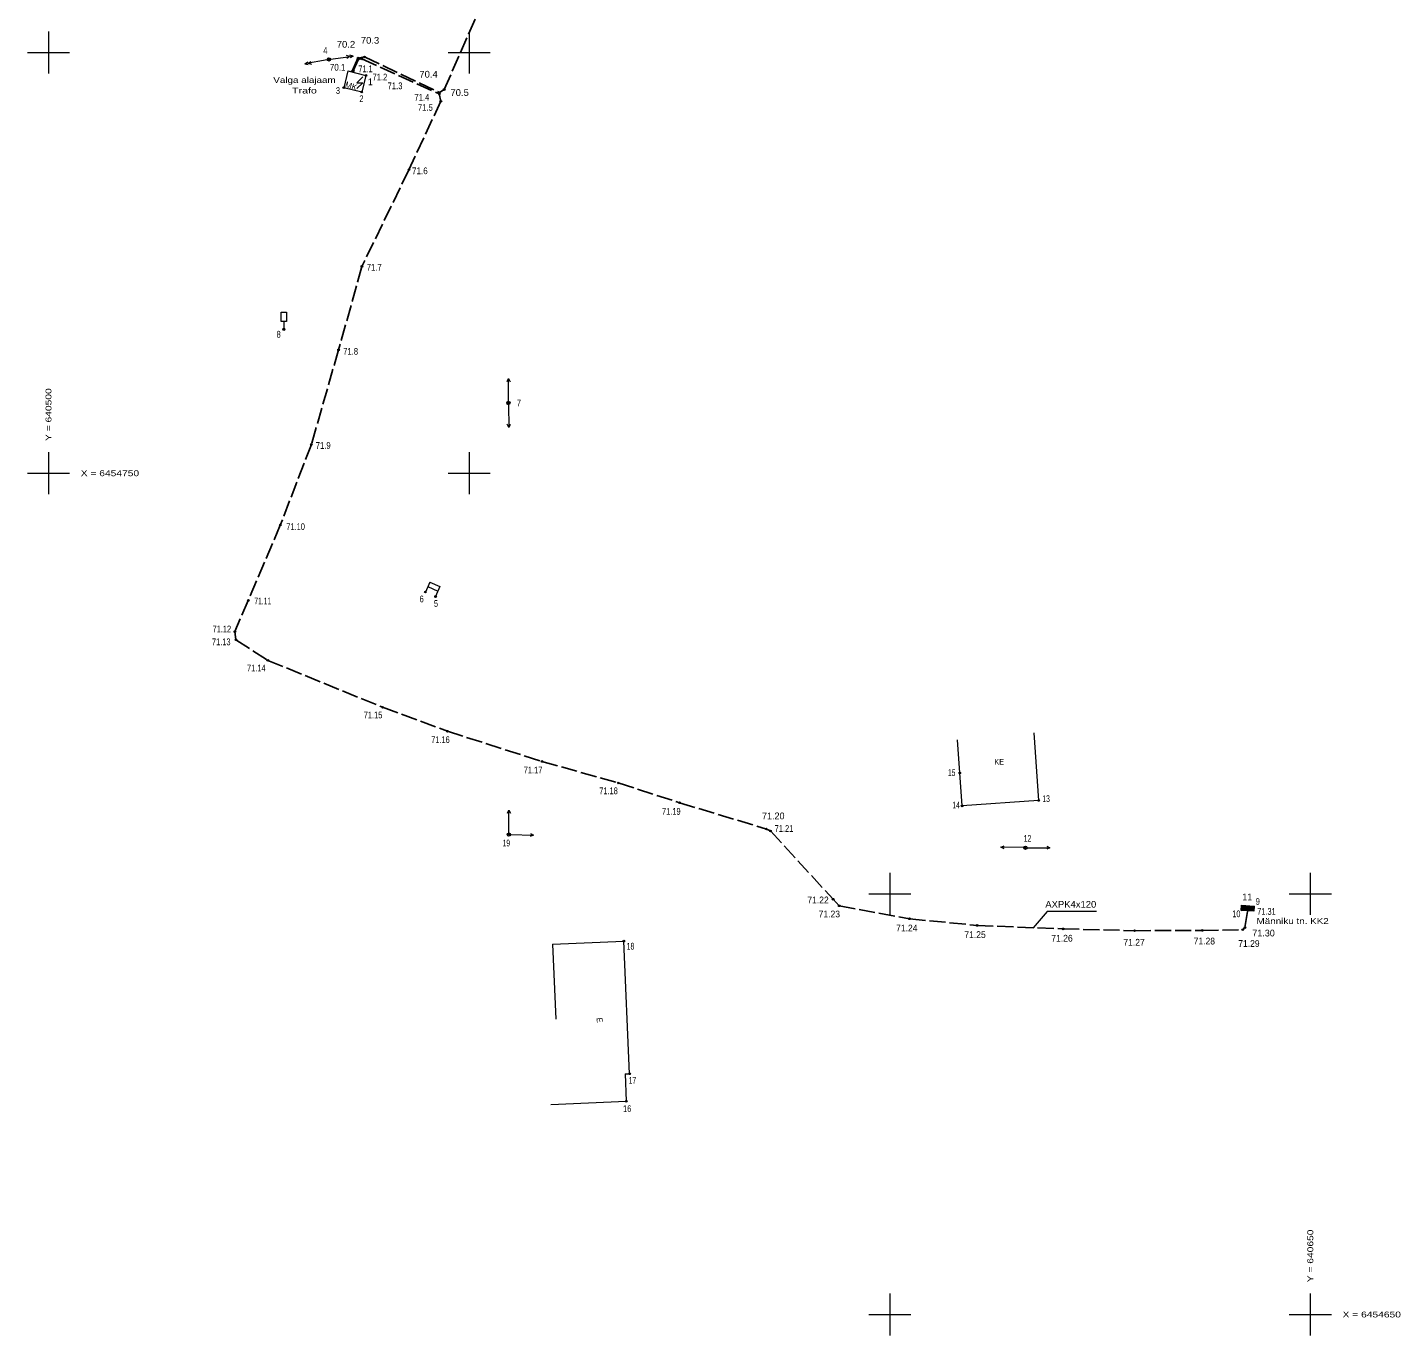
# Model space of a CAD drawing. Extents: x 640498 to 640661, y 6454648 to 6454960.
# Drawn here: x 640497.5 to 640660.7, y 6454647.5 to 6454803 of the extents above; entities that cross this region are included whole.
import ezdxf
from ezdxf.enums import TextEntityAlignment as Align

# ---------------------------------------------------------------- set-up
doc = ezdxf.new("R2010")
doc.units = 0
doc.header["$LTSCALE"] = 0.32
doc.header["$PDMODE"] = 32
doc.header["$PDSIZE"] = 0.16
doc.linetypes.add('LONG_DASHED', pattern=[7.5, 6, -1.5])
for name, color, linetype, lineweight in [('1', 7, 'Continuous', 13), ('12', 7, 'Continuous', 13), ('21', 7, 'LONG_DASHED', 25), ('26', 7, 'Continuous', 13), ('27', 7, 'Continuous', 13), ('3', 7, 'Continuous', 13), ('46', 7, 'Continuous', 13), ('49', 7, 'Continuous', 13), ('54', 7, 'Continuous', 13), ('61', 7, 'Continuous', 13)]:
    doc.layers.add(name, color=color, linetype=linetype, lineweight=lineweight)
doc.layers.add('57', color=7, linetype='Continuous')
doc.layers.add('62', color=7, linetype='Continuous')

msp = doc.modelspace()

# ---------------------------------------------------------------- hatches: boundary and pattern name
at = {"layer": '27'}
for points in [[(640641.79, 6454698.04), (640641.83, 6454698.64), (640643.33, 6454698.54)], [(640641.79, 6454698.04), (640643.33, 6454698.54), (640643.29, 6454697.94)]]:
    msp.add_hatch(color=256, dxfattribs=at).paths.add_polyline_path(points)
at = {"layer": '54'}
for points in [[(640533.43, 6454799.19, 1), (640533.23, 6454799.19, 1)], [(640536.89, 6454799.35, 1), (640536.69, 6454799.35, 1)], [(640536.94, 6454799.21, 1), (640536.74, 6454799.21, 1)], [(640537.34, 6454799.26, 1), (640537.14, 6454799.26, 1)], [(640537.66, 6454799.48, 1), (640537.46, 6454799.48, 1)], [(640536.19, 6454797.78, 1), (640535.99, 6454797.78, 1)], [(640536.32, 6454797.83, 1), (640536.12, 6454797.83, 1)], [(640537.84, 6454797.29, 1), (640537.64, 6454797.29, 1)], [(640535.2, 6454795.83, 1), (640535, 6454795.83, 1)], [(640537.33, 6454795.31, 1), (640537.13, 6454795.31, 1)], [(640546.57, 6454795.25, 1), (640546.37, 6454795.25, 1)], [(640547.14, 6454795.61, 1), (640546.94, 6454795.61, 1)], [(640546.56, 6454795.09, 1), (640546.36, 6454795.09, 1)], [(640546.74, 6454794.21, 1), (640546.54, 6454794.21, 1)], [(640542.95, 6454786.08, 1), (640542.75, 6454786.08, 1)], [(640537.36, 6454774.58, 1), (640537.16, 6454774.58, 1)], [(640528.07, 6454767.1, 1), (640527.87, 6454767.1, 1)], [(640534.58, 6454764.66, 1), (640534.38, 6454764.66, 1)], [(640554.78, 6454758.35, 1), (640554.58, 6454758.35, 1)], [(640531.35, 6454753.42, 1), (640531.15, 6454753.42, 1)], [(640527.66, 6454743.84, 1), (640527.46, 6454743.84, 1)], [(640523.85, 6454734.88, 1), (640523.65, 6454734.88, 1)], [(640544.9, 6454735.88, 1), (640544.7, 6454735.88, 1)], [(640546.11, 6454735.34, 1), (640545.91, 6454735.34, 1)], [(640522.26, 6454731.17, 1), (640522.06, 6454731.17, 1)], [(640522.39, 6454730.2, 1), (640522.19, 6454730.2, 1)], [(640526.17, 6454727.76, 1), (640525.97, 6454727.76, 1)], [(640539.82, 6454722.18, 1), (640539.62, 6454722.18, 1)], [(640547.52, 6454719.33, 1), (640547.32, 6454719.33, 1)], [(640558.76, 6454715.74, 1), (640558.56, 6454715.74, 1)], [(640608.43, 6454714.37, 1), (640608.23, 6454714.37, 1)], [(640567.84, 6454713.18, 1), (640567.64, 6454713.18, 1)], [(640575.11, 6454710.84, 1), (640574.91, 6454710.84, 1)], [(640608.71, 6454710.46, 1), (640608.51, 6454710.46, 1)], [(640617.8, 6454711.11, 1), (640617.6, 6454711.11, 1)], [(640585.44, 6454707.71, 1), (640585.24, 6454707.71, 1)], [(640585.92, 6454707.48, 1), (640585.72, 6454707.48, 1)], [(640554.84, 6454707.05, 1), (640554.64, 6454707.05, 1)], [(640616.23, 6454705.49, 1), (640616.03, 6454705.49, 1)], [(640593.38, 6454699.36, 1), (640593.18, 6454699.36, 1)], [(640594.1, 6454698.58, 1), (640593.9, 6454698.58, 1)], [(640642.45, 6454698.13, 1), (640642.25, 6454698.13, 1)], [(640642.46, 6454698.42, 1), (640642.26, 6454698.42, 1)], [(640642.67, 6454698.07, 1), (640642.47, 6454698.07, 1)], [(640642.83, 6454698.11, 1), (640642.63, 6454698.11, 1)], [(640602.45, 6454697.04, 1), (640602.25, 6454697.04, 1)], [(640610.49, 6454696.25, 1), (640610.29, 6454696.25, 1)], [(640620.71, 6454695.84, 1), (640620.51, 6454695.84, 1)], [(640642.06, 6454695.74, 1), (640641.86, 6454695.74, 1)], [(640642.33, 6454696, 1), (640642.13, 6454696, 1)], [(640568.49, 6454694.38, 1), (640568.29, 6454694.38, 1)], [(640629.22, 6454695.62, 1), (640629.02, 6454695.62, 1)], [(640637.26, 6454695.65, 1), (640637.06, 6454695.65, 1)], [(640569.18, 6454678.61, 1), (640568.98, 6454678.61, 1)], [(640568.79, 6454675.35, 1), (640568.59, 6454675.35, 1)]]:
    msp.add_hatch(color=256, dxfattribs=at).paths.add_polyline_path(points)

# ---------------------------------------------------------------- linework, layer by layer
at = {"layer": '1'}
for p, q in [((640535.6, 6454797.84), (640535.1, 6454795.83)), ((640535.6, 6454797.84), (640537.74, 6454797.29)), ((640617.13, 6454719.14), (640617.7, 6454711.11)), ((640559.91, 6454694.01), (640568.39, 6454694.38)), ((640569.08, 6454678.61), (640568.39, 6454694.38)), ((640559.91, 6454694.01), (640560.3, 6454685.09)), ((640568.55, 6454678.59), (640569.08, 6454678.61)), ((640568.55, 6454678.59), (640568.69, 6454675.35)), ((640559.72, 6454674.96), (640568.69, 6454675.35))]:
    msp.add_line(p, q, dxfattribs=at)
for points in [[(640537.74, 6454797.29), (640537.23, 6454795.31), (640535.1, 6454795.83)], [(640617.7, 6454711.11), (640608.61, 6454710.46), (640608.05, 6454718.3)]]:
    msp.add_lwpolyline(points, dxfattribs=at)
at = {"layer": '12'}
for p, q in [((640554.68, 6454758.55), (640554.7, 6454761.25)), ((640554.68, 6454758.15), (640554.72, 6454755.45)), ((640554.74, 6454707.25), (640554.74, 6454709.95)), ((640554.94, 6454707.05), (640557.64, 6454706.98)), ((640615.93, 6454705.5), (640613.23, 6454705.56)), ((640616.33, 6454705.49), (640619.03, 6454705.49))]:
    msp.add_line(p, q, dxfattribs=at)
for points in [[(640554.52, 6454760.89), (640554.7, 6454761.25), (640554.88, 6454760.88)], [(640554.9, 6454755.81), (640554.72, 6454755.45), (640554.54, 6454755.82)], [(640554.56, 6454709.59), (640554.74, 6454709.95), (640554.92, 6454709.58)], [(640557.28, 6454707.17), (640557.64, 6454706.98), (640557.26, 6454706.81)], [(640613.59, 6454705.37), (640613.23, 6454705.56), (640613.61, 6454705.73)], [(640618.67, 6454705.67), (640619.03, 6454705.49), (640618.66, 6454705.31)]]:
    msp.add_lwpolyline(points, dxfattribs=at)
for centre in [(640554.68, 6454758.35), (640554.68, 6454758.35), (640554.74, 6454707.05), (640554.74, 6454707.05), (640616.13, 6454705.49), (640616.13, 6454705.49)]:
    msp.add_circle(centre, 0.2, dxfattribs=at)
at = {"layer": '21'}
for points in [[(640536.09, 6454797.78), (640536.79, 6454799.35), (640537.56, 6454799.48), (640546.47, 6454795.25), (640547.04, 6454795.61), (640550.85, 6454804.27)], [(640536.22, 6454797.83), (640536.84, 6454799.21), (640537.24, 6454799.26), (640546.46, 6454795.09), (640546.64, 6454794.21), (640542.85, 6454786.08), (640537.26, 6454774.58), (640534.48, 6454764.66), (640531.25, 6454753.42), (640527.56, 6454743.84), (640523.75, 6454734.88), (640522.16, 6454731.17), (640522.29, 6454730.2), (640526.07, 6454727.76), (640539.72, 6454722.18), (640547.42, 6454719.33), (640558.66, 6454715.74), (640567.74, 6454713.18), (640575.01, 6454710.84), (640585.34, 6454707.71), (640585.82, 6454707.48), (640593.28, 6454699.36), (640594, 6454698.58), (640602.35, 6454697.04), (640610.39, 6454696.25), (640620.61, 6454695.84), (640629.12, 6454695.62), (640637.16, 6454695.65), (640641.96, 6454695.74), (640642.23, 6454696), (640642.57, 6454698.07)]]:
    msp.add_lwpolyline(points, dxfattribs=at)
at = {"layer": '21', "linetype": 'Continuous', "lineweight": 13}
msp.add_lwpolyline([(640624.59, 6454697.91), (640618.71, 6454697.91), (640617.04, 6454695.98)], dxfattribs=at)
at = {"layer": '26'}
for p, q in [((640530.47, 6454798.66), (640530.81, 6454798.89)), ((640530.88, 6454798.73), (640531.21, 6454798.96)), ((640530.88, 6454798.73), (640531.26, 6454798.63)), ((640535.8, 6454799.52), (640535.43, 6454799.64)), ((640535.8, 6454799.52), (640535.46, 6454799.31)), ((640536.21, 6454799.57), (640535.86, 6454799.36))]:
    msp.add_line(p, q, dxfattribs=at)
for points in [[(640533.13, 6454799.15), (640530.47, 6454798.66), (640530.87, 6454798.57)], [(640533.53, 6454799.22), (640536.21, 6454799.57), (640535.82, 6454799.68)]]:
    msp.add_lwpolyline(points, dxfattribs=at)
msp.add_circle((640533.33, 6454799.19), 0.2, dxfattribs=at)
msp.add_circle((640533.33, 6454799.19), 0.2, dxfattribs=at)
at = {"layer": '27'}
for p, q in [((640536.67, 6454796.42), (640537.38, 6454797.13)), ((640536.67, 6454796.42), (640537.38, 6454796.42)), ((640536.67, 6454795.72), (640537.38, 6454796.42))]:
    msp.add_line(p, q, dxfattribs=at)
for points in [[(640641.79, 6454698.04), (640641.83, 6454698.64), (640643.33, 6454698.54)], [(640641.79, 6454698.04), (640643.33, 6454698.54), (640643.29, 6454697.94)]]:
    msp.add_lwpolyline(points, close=True, dxfattribs=at)
at = {"layer": '3'}
for p, q in [((640545.33, 6454737.06), (640544.8, 6454735.87)), ((640545.33, 6454737.06), (640546.54, 6454736.52)), ((640545.09, 6454736.53), (640546.3, 6454735.99)), ((640546.54, 6454736.52), (640546, 6454735.33))]:
    msp.add_line(p, q, dxfattribs=at)
at = {"layer": '46'}
msp.add_line((640527.97, 6454768.05), (640527.97, 6454767.23), dxfattribs=at)
msp.add_lwpolyline([(640527.65, 6454769.13), (640528.29, 6454769.13), (640528.29, 6454768.05), (640527.65, 6454768.05)], close=True, dxfattribs=at)
msp.add_circle((640527.97, 6454767.1), 0.126, dxfattribs=at)
at = {"layer": '49'}
for points in [[(640642.73, 6454698.11), (640642.35, 6454698.13), (640642.36, 6454698.42)], [(640642.36, 6454698.42), (640642.74, 6454698.4), (640642.73, 6454698.11)]]:
    msp.add_lwpolyline(points, dxfattribs=at)
at = {"layer": '54'}
for centre in [(640533.33, 6454799.19), (640536.79, 6454799.35), (640536.84, 6454799.21), (640537.24, 6454799.26), (640537.56, 6454799.48), (640536.09, 6454797.78), (640536.22, 6454797.83), (640537.74, 6454797.29), (640535.1, 6454795.83), (640537.23, 6454795.31), (640546.47, 6454795.25), (640547.04, 6454795.61), (640546.46, 6454795.09), (640546.64, 6454794.21), (640542.85, 6454786.08), (640537.26, 6454774.58), (640527.97, 6454767.1), (640534.48, 6454764.66), (640554.68, 6454758.35), (640531.25, 6454753.42), (640527.56, 6454743.84), (640523.75, 6454734.88), (640544.8, 6454735.88), (640546.01, 6454735.34), (640522.16, 6454731.17), (640522.29, 6454730.2), (640526.07, 6454727.76), (640539.72, 6454722.18), (640547.42, 6454719.33), (640558.66, 6454715.74), (640608.33, 6454714.37), (640567.74, 6454713.18), (640575.01, 6454710.84), (640608.61, 6454710.46), (640617.7, 6454711.11), (640585.34, 6454707.71), (640585.82, 6454707.48), (640554.74, 6454707.05), (640616.13, 6454705.49), (640593.28, 6454699.36), (640594, 6454698.58), (640642.35, 6454698.13), (640642.36, 6454698.42), (640642.57, 6454698.07), (640642.73, 6454698.11), (640602.35, 6454697.04), (640610.39, 6454696.25), (640620.61, 6454695.84), (640641.96, 6454695.74), (640642.23, 6454696), (640568.39, 6454694.38), (640629.12, 6454695.62), (640637.16, 6454695.65), (640569.08, 6454678.61), (640568.69, 6454675.35)]:
    msp.add_circle(centre, 0.1, dxfattribs=at)
for p in [(640533.33, 6454799.19), (640536.79, 6454799.35), (640536.84, 6454799.21), (640537.24, 6454799.26), (640537.56, 6454799.48), (640536.09, 6454797.78), (640536.22, 6454797.83), (640537.74, 6454797.29), (640535.1, 6454795.83), (640537.23, 6454795.31), (640546.47, 6454795.25), (640547.04, 6454795.61), (640546.46, 6454795.09), (640546.64, 6454794.21), (640542.85, 6454786.08), (640537.26, 6454774.58), (640527.97, 6454767.1), (640534.48, 6454764.66), (640554.68, 6454758.35), (640531.25, 6454753.42), (640527.56, 6454743.84), (640523.75, 6454734.88), (640544.8, 6454735.88), (640546.01, 6454735.34), (640522.16, 6454731.17), (640522.29, 6454730.2), (640526.07, 6454727.76), (640539.72, 6454722.18), (640547.42, 6454719.33), (640558.66, 6454715.74), (640608.33, 6454714.37), (640567.74, 6454713.18), (640575.01, 6454710.84), (640608.61, 6454710.46), (640617.7, 6454711.11), (640585.34, 6454707.71), (640585.82, 6454707.48), (640554.74, 6454707.05), (640616.13, 6454705.49), (640593.28, 6454699.36), (640594, 6454698.58), (640642.35, 6454698.13), (640642.36, 6454698.42), (640642.57, 6454698.07), (640642.73, 6454698.11), (640602.35, 6454697.04), (640610.39, 6454696.25), (640620.61, 6454695.84), (640641.96, 6454695.74), (640642.23, 6454696), (640568.39, 6454694.38), (640629.12, 6454695.62), (640637.16, 6454695.65), (640569.08, 6454678.61), (640568.69, 6454675.35)]:
    msp.add_point(p, dxfattribs=at)
at = {"layer": '61'}
for p, q in [((640500, 6454802.5), (640500, 6454797.5)), ((640550, 6454802.5), (640550, 6454797.5)), ((640497.5, 6454800), (640502.5, 6454800)), ((640547.5, 6454800), (640552.5, 6454800)), ((640500, 6454752.5), (640500, 6454747.5)), ((640550, 6454752.5), (640550, 6454747.5)), ((640497.5, 6454750), (640502.5, 6454750)), ((640547.5, 6454750), (640552.5, 6454750)), ((640600, 6454702.5), (640600, 6454697.5)), ((640650, 6454702.5), (640650, 6454697.5)), ((640597.5, 6454700), (640602.5, 6454700)), ((640647.5, 6454700), (640652.5, 6454700)), ((640600, 6454652.5), (640600, 6454647.5)), ((640650, 6454652.5), (640650, 6454647.5)), ((640597.5, 6454650), (640602.5, 6454650)), ((640647.5, 6454650), (640652.5, 6454650))]:
    msp.add_line(p, q, dxfattribs=at)

# ---------------------------------------------------------------- texts
at = {"layer": '21', "width": 1.05}
msp.add_text('AXPK4x120', height=0.8, dxfattribs=at).set_placement((640618.5, 6454698.36))
at = {"layer": '49'}
for s, width, p in [('70.3', 1.05, (640537.13, 6454801.06)), ('70.2', 1.05, (640534.27, 6454800.59)), ('70.1', 0.9, (640533.44, 6454797.86)), ('71.1', 0.65, (640536.84, 6454797.67)), ('71.2', 0.85, (640538.51, 6454796.69)), ('70.4', 1.05, (640544.09, 6454797.03)), ('71.3', 0.85, (640540.31, 6454795.65)), ('70.5', 1.05, (640547.78, 6454794.85)), ('71.4', 0.85, (640543.5, 6454794.29)), ('71.5', 0.85, (640543.92, 6454793.08)), ('71.6', 0.9, (640543.21, 6454785.55)), ('71.7', 0.85, (640537.84, 6454774.08)), ('71.8', 0.85, (640535.03, 6454764.09)), ('71.9', 0.85, (640531.77, 6454752.9)), ('71.10', 0.8, (640528.27, 6454743.26)), ('71.11', 0.6, (640524.47, 6454734.42)), ('71.12', 0.8, (640519.5, 6454731.09)), ('71.13', 0.8, (640519.43, 6454729.56)), ('71.14', 0.8, (640523.6, 6454726.44)), ('71.15', 0.8, (640537.48, 6454720.87)), ('71.16', 0.8, (640545.49, 6454717.93)), ('71.17', 0.8, (640556.5, 6454714.32)), ('71.18', 0.8, (640565.47, 6454711.85)), ('71.19', 0.8, (640572.93, 6454709.4)), ('71.21', 0.8, (640586.33, 6454707.37)), ('71.22', 0.95, (640590.21, 6454698.88)), ('71.23', 0.95, (640591.55, 6454697.21)), ('71.31', 0.8, (640643.68, 6454697.51)), ('71.24', 0.95, (640600.76, 6454695.54)), ('71.25', 0.95, (640608.87, 6454694.76)), ('71.26', 0.95, (640619.21, 6454694.33)), ('71.27', 0.95, (640627.78, 6454693.85)), ('71.28', 0.95, (640636.13, 6454693.99)), ('71.29', 0.95, (640641.43, 6454693.7))]:
    msp.add_text(s, height=0.8, dxfattribs=dict(at, width=width)).set_placement(p)
for s, p in [('71.20', (640584.82, 6454708.87)), ('71.30', (640643.1, 6454694.94))]:
    msp.add_text(s, height=0.8, dxfattribs=at).set_placement(p)
at = {"layer": '57'}
for s, width, p in [('Valga alajaam', 1.25, (640530.43, 6454796.39)), ('Trafo', 1.35, (640530.43, 6454795.14)), ('KE', 0.85, (640613.02, 6454715.35)), ('Männiku tn. KK2', 1.25, (640647.9, 6454696.42))]:
    msp.add_text(s, height=0.7, dxfattribs=dict(at, width=width)).set_placement(p, align=Align.CENTER)
msp.add_text('MK', height=0.7, rotation=342.087, dxfattribs=at).set_placement((640535.88, 6454795.71), align=Align.CENTER)
at = {"layer": '57', "width": 1.3}
for s, p in [(' Y = 640500', (640500.35, 6454753.5)), (' Y = 640650', (640650.35, 6454653.5))]:
    msp.add_text(s, height=0.7, rotation=90, dxfattribs=at).set_placement(p)
for s, p in [(' X = 6454750', (640503.5, 6454749.65)), (' X = 6454650', (640653.5, 6454649.65))]:
    msp.add_text(s, height=0.7, dxfattribs=at).set_placement(p)
at = {"layer": '57', "width": 0.85}
msp.add_text('E', height=0.7, rotation=277.282, dxfattribs=at).set_placement((640565.17, 6454684.95), align=Align.CENTER)
at = {"layer": '62'}
for s, width, p in [('4', 0.75, (640532.67, 6454799.85)), ('3', 0.75, (640534.17, 6454795.09)), ('2', 0.75, (640536.96, 6454794.13)), ('8', 0.75, (640527.12, 6454766.12)), ('7', 0.75, (640555.68, 6454757.95)), ('6', 0.8, (640544.12, 6454734.66)), ('5', 0.75, (640545.82, 6454734.12)), ('15', 0.6, (640606.92, 6454714.02)), ('14', 0.6, (640607.45, 6454710.15)), ('13', 0.6, (640618.15, 6454710.92)), ('19', 0.6, (640553.98, 6454705.64)), ('12', 0.6, (640615.94, 6454706.19)), ('9', 0.75, (640643.52, 6454698.7)), ('10', 0.65, (640640.73, 6454697.23)), ('18', 0.6, (640568.74, 6454693.38)), ('17', 0.6, (640568.97, 6454677.43)), ('16', 0.65, (640568.31, 6454674.07))]:
    msp.add_text(s, height=0.8, dxfattribs=dict(at, width=width)).set_placement(p)
for s, p in [('1', (640537.96, 6454796.13)), ('11', (640641.91, 6454699.24))]:
    msp.add_text(s, height=0.8, dxfattribs=at).set_placement(p)

doc.saveas('drawing.dxf')
